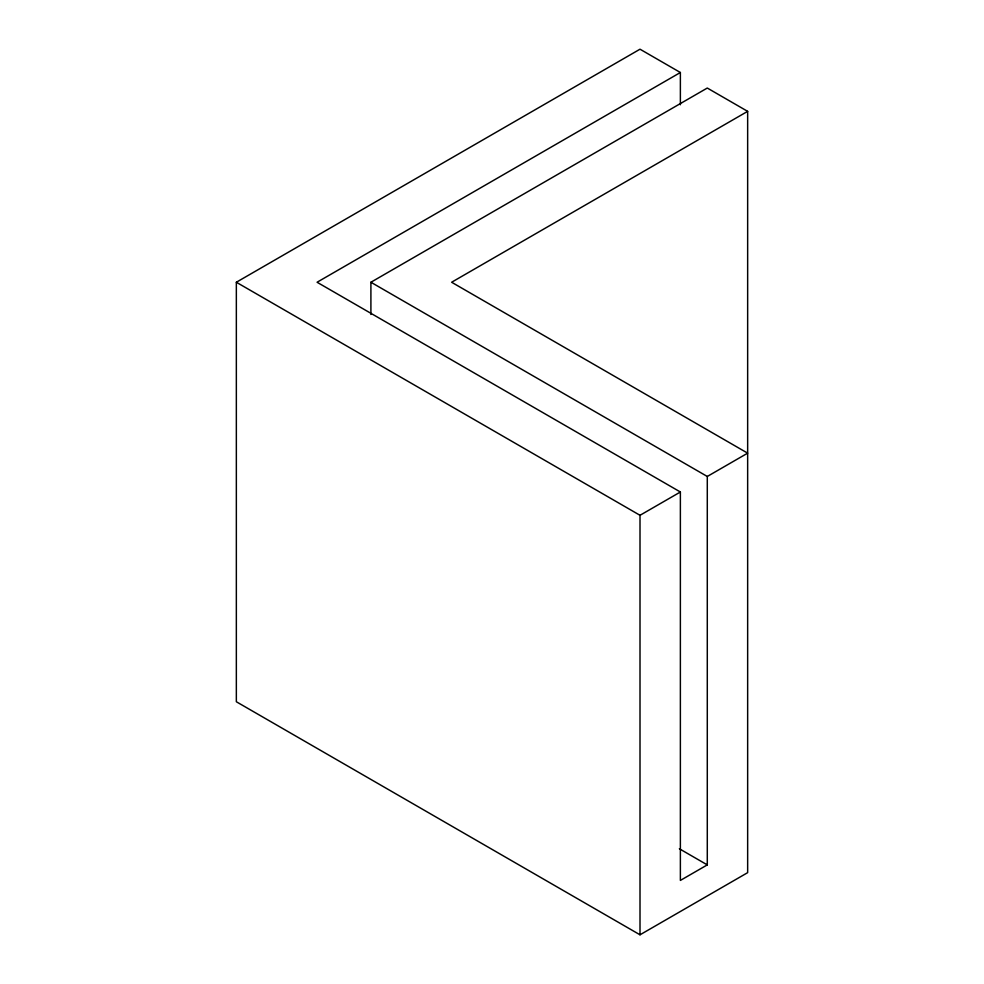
<?xml version="1.0" encoding="UTF-8"?>
<svg xmlns="http://www.w3.org/2000/svg" width="984" height="984" viewBox="0 0 984 984"><rect width="100%" height="100%" fill="white"/><g stroke="black" fill="none" stroke-linecap="round" stroke-linejoin="round"><path stroke-width="1.48" d="M370.906 314.486L370.906 282.248L707.287 88.043L747.655 111.352L747.655 872.648L640.006 934.8L236.345 701.752L236.345 282.248L640.006 49.2L680.375 72.508L680.375 104.747M680.375 72.508L317.082 282.248L680.375 492L680.375 880.422L707.287 864.887L707.287 476.465L370.906 282.248M747.655 111.352L451.631 282.248L747.655 453.157L707.287 476.465M236.345 282.248L640.006 515.296L680.375 492M679.366 848.761L707.287 864.887M640.006 515.296L640.006 934.8"/></g></svg>
